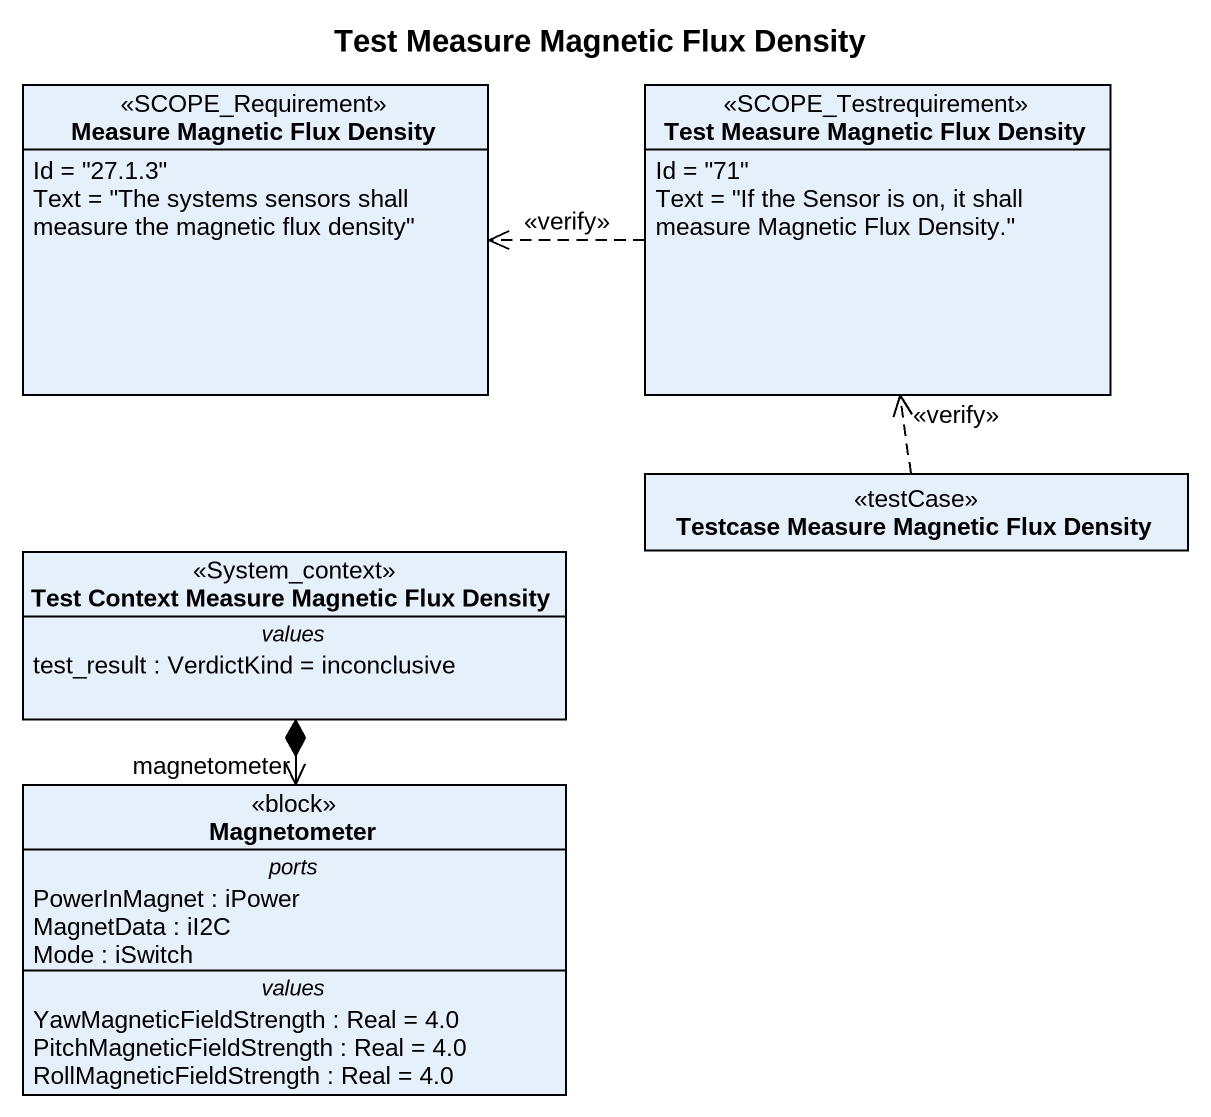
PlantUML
@startuml
title Test Measure Magnetic Flux Density
hide circle
hide empty members
class "Measure Magnetic Flux Density" as Measure_Magnetic_Flux <<SCOPE_Requirement>> {
  Id = "27.1.3"
  Text = "The systems sensors shall measure the magnetic flux density"
}
class "Test Measure Magnetic Flux Density" as Test_Measure_Magnetic_Flux <<SCOPE_Testrequirement>> {
  Id = "71"
  Text = "If the Sensor is on, it shall measure Magnetic Flux Density."
}
class "Testcase Measure Magnetic Flux Density" as Testcase_Measure_Magnetic <<testCase>>
class "Test Context Measure Magnetic Flux Density" as Test_Context_Measure <<System_context>> {
  -- values --
  test_result : VerdictKind = inconclusive
}
class Magnetometer <<block>> {
  -- ports --
  PowerInMagnet : iPower
  MagnetData : iI2C
  Mode : iSwitch
  -- values --
  YawMagneticFieldStrength : Real = 4.0
  PitchMagneticFieldStrength : Real = 4.0
  RollMagneticFieldStrength : Real = 4.0
}
Test_Measure_Magnetic_Flux .left.> Measure_Magnetic_Flux : <<verify>>
Testcase_Measure_Magnetic .up.> Test_Measure_Magnetic_Flux : <<verify>>
Test_Context_Measure *--> "magnetometer" Magnetometer
@enduml
